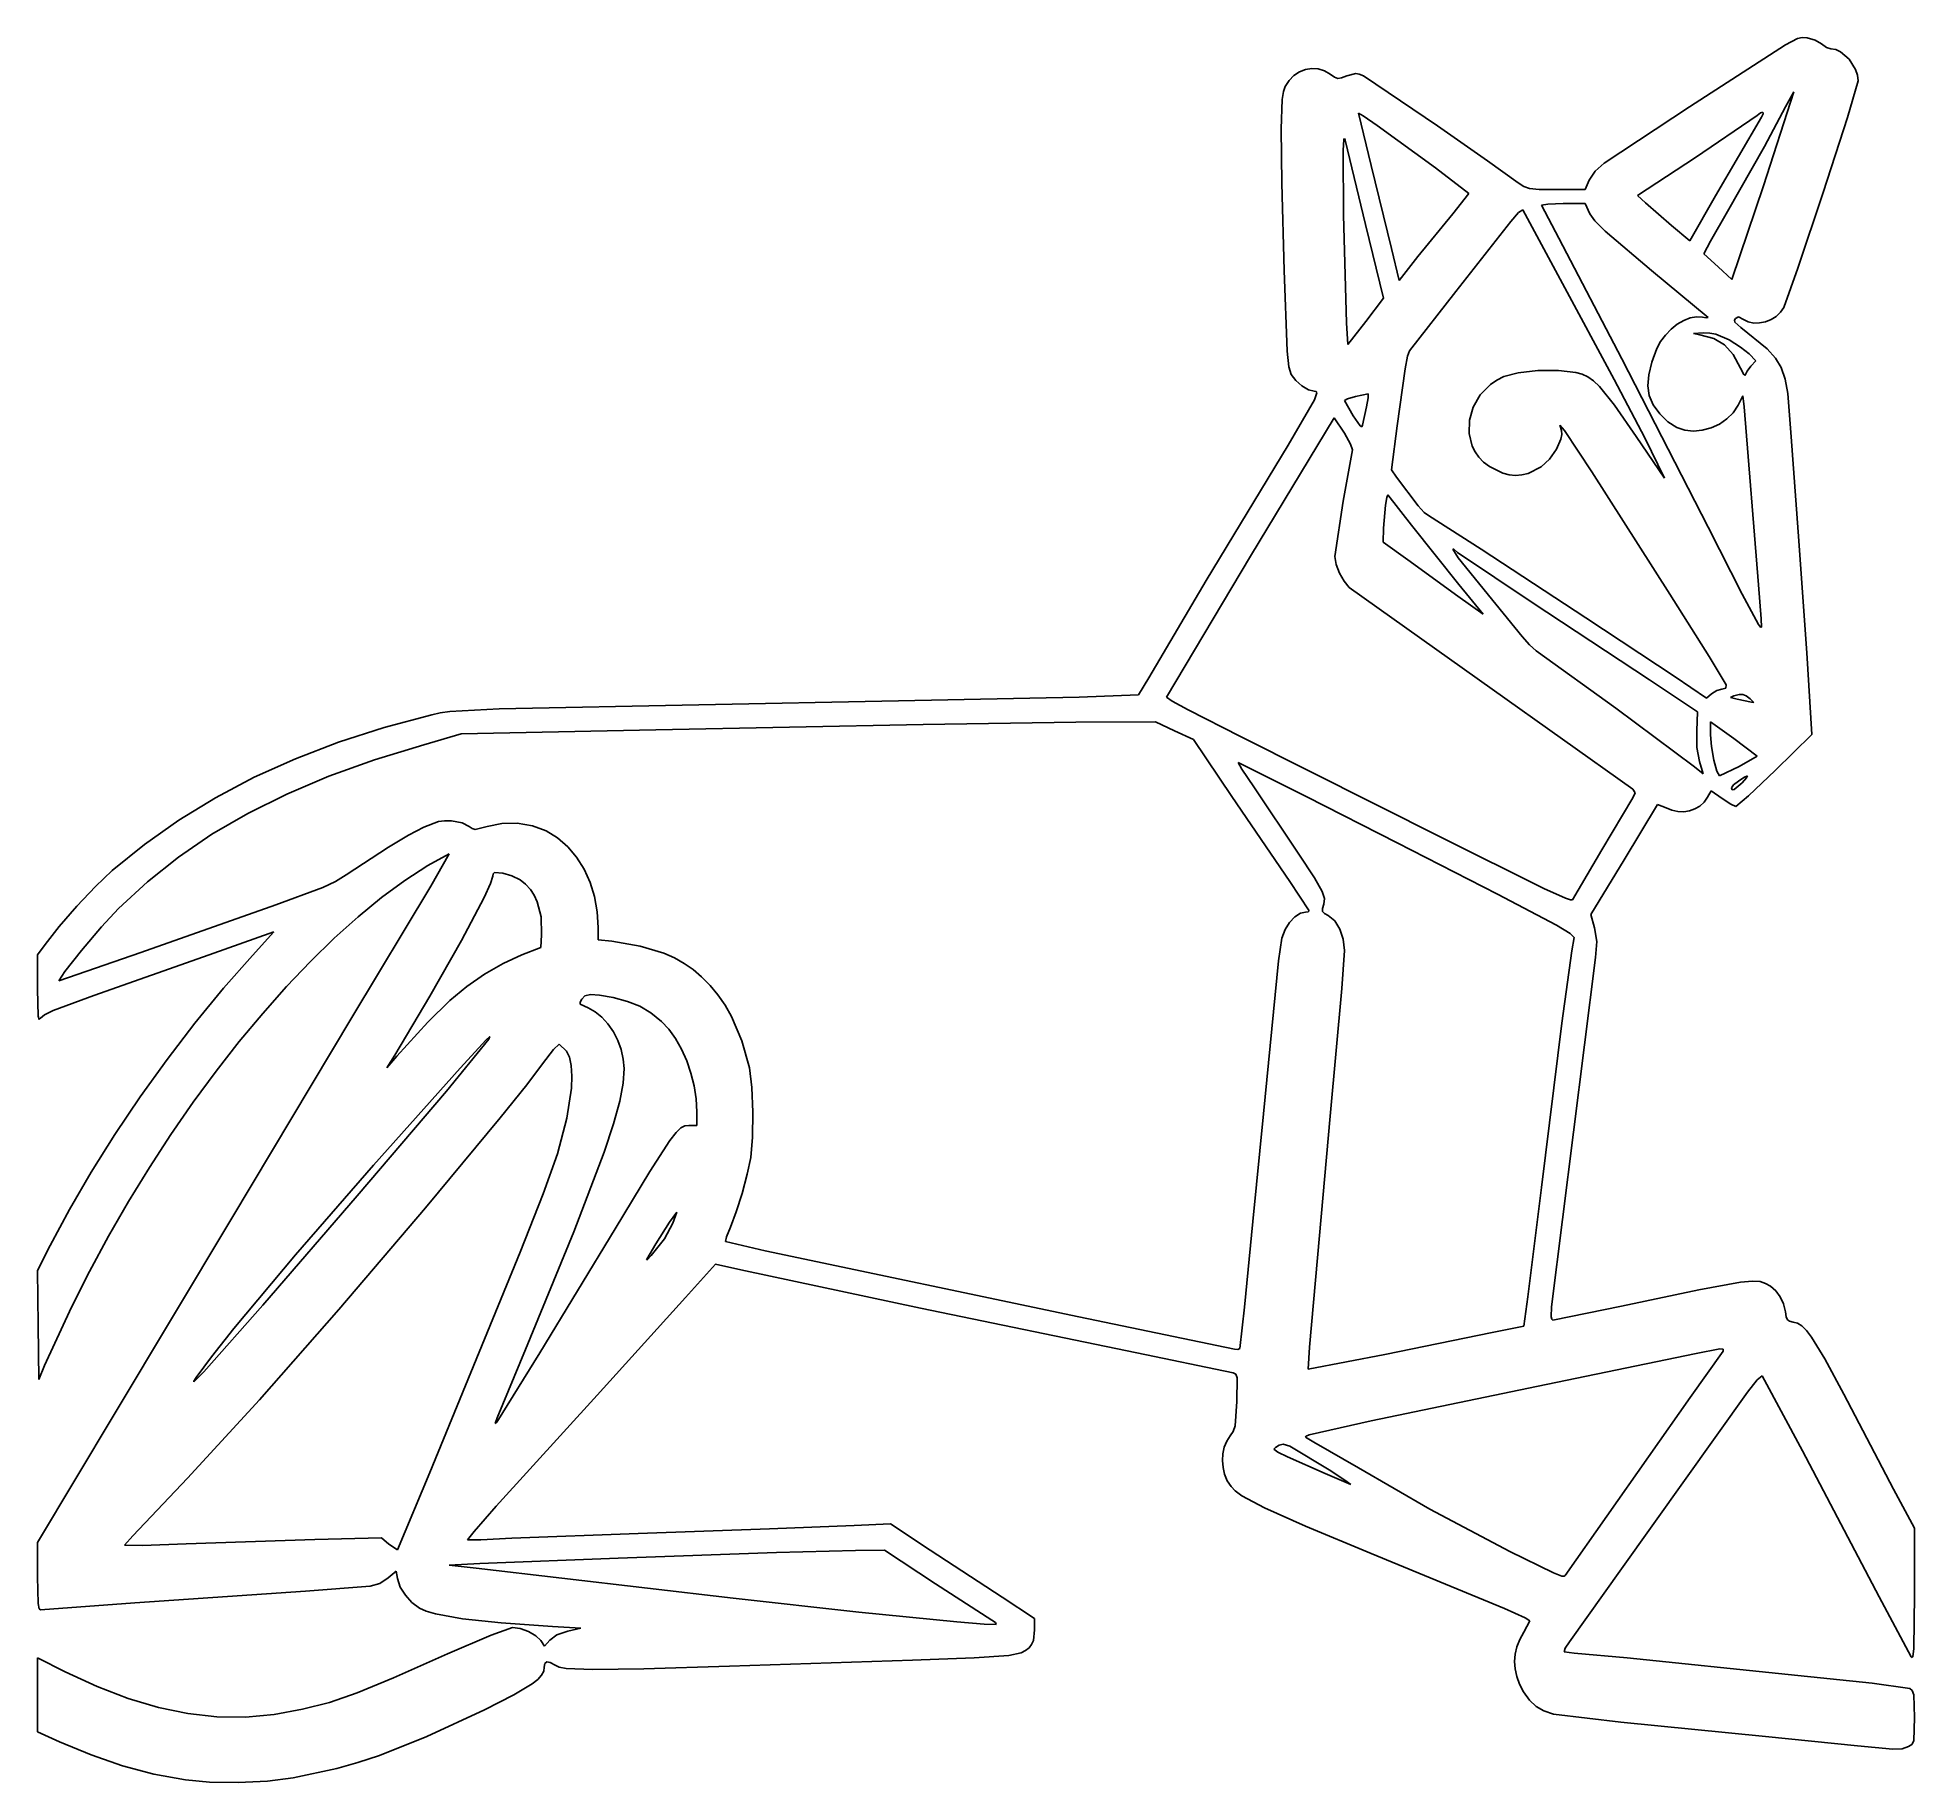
# Model space of a CAD drawing. Extents: x 0 to 282, y 17 to 280.
import ezdxf

# ---------------------------------------------------------------- set-up
doc = ezdxf.new("R2010")
doc.units = 0

msp = doc.modelspace()

# ---------------------------------------------------------------- linework, layer by layer
at = {"layer": 'Layer 1'}
for p, q in [((264.645623, 279.541537), (262.819991, 278.58904)), ((265.350076, 279.680443), (264.645623, 279.541537)), ((266.100831, 279.64737), (265.350076, 279.680443)), ((267.309101, 279.294592), (266.100831, 279.64737)), ((262.82, 278.589), (248.38255, 269.275651)), ((262.819991, 278.58904), (262.82, 278.589)), ((268.252781, 278.730147), (267.309101, 279.294592)), ((268.984794, 278.20098), (268.252781, 278.730147)), ((269.663891, 277.989313), (268.984794, 278.20098)), ((270.376543, 277.872869), (269.663891, 277.989313)), ((271.092088, 277.547238), (270.376543, 277.872869)), ((272.411146, 276.410631), (271.092088, 277.547238)), ((188.914113, 273.951109), (188.191055, 273.217579)), ((189.744657, 274.501084), (188.914113, 273.951109)), ((190.650442, 274.858409), (189.744657, 274.501084)), ((191.599222, 275.01399), (190.650442, 274.858409)), ((192.558751, 274.95873), (191.599222, 275.01399)), ((193.496782, 274.683535), (192.558751, 274.95873)), ((194.38107, 274.17931), (193.496782, 274.683535)), ((195.030399, 273.718494), (194.38107, 274.17931)), ((196.88579, 273.897088), (196.077706, 273.603841)), ((198.226348, 274.293963), (196.88579, 273.897088)), ((198.731263, 274.194744), (198.226348, 274.293963)), ((199.35524, 273.897088), (198.731263, 274.194744)), ((210.494146, 266.409338), (199.35524, 273.897088)), ((273.379631, 274.86392), (272.411146, 276.410631)), ((273.656961, 274.025659), (273.379631, 274.86392)), ((273.756111, 273.191533), (273.656961, 274.025659)), ((187.351346, 271.574061), (187.164001, 270.374271)), ((187.60773, 272.30959), (187.351346, 271.574061)), ((188.191055, 273.217579), (187.60773, 272.30959)), ((195.527594, 273.53549), (195.030399, 273.718494)), ((196.077706, 273.603841), (195.527594, 273.53549)), ((264.09, 271.53342), (259.50389, 257.38702)), ((262.85528, 269.24036), (264.09, 271.53342)), ((272.137736, 267.672791), (273.756111, 273.191533)), ((187.164001, 270.374271), (186.994778, 265.955175)), ((200.51937, 260.45612), (198.61437, 268.28779)), ((198.61437, 268.28779), (199.311106, 267.91131)), ((248.38255, 269.275651), (235.5855, 260.809)), ((258.5513, 267.93501), (259.07771, 268.362753)), ((259.07771, 268.362753), (259.402376, 268.446538)), ((259.469073, 268.212822), (259.221578, 267.688065)), ((259.402376, 268.446538), (259.469073, 268.212822)), ((259.69792, 263.296075), (262.85528, 269.24036)), ((186.994778, 265.955175), (187.096753, 257.798837)), ((199.311106, 267.91131), (201.436591, 266.440115)), ((201.436591, 266.440115), (210.18547, 260.06806)), ((218.028166, 261.157363), (210.494146, 266.409338)), ((249.30852, 261.65556), (258.5513, 267.93501)), ((259.22159, 267.68811), (252.30714, 255.87001)), ((259.221578, 267.688065), (259.22159, 267.68811)), ((268.508519, 256.399337), (272.137736, 267.672791)), ((196.325713, 262.700656), (196.416664, 264.347137)), ((196.391859, 252.94195), (196.325713, 262.700656)), ((196.416664, 264.347137), (196.497486, 264.490942)), ((196.497486, 264.490942), (196.603526, 264.23085)), ((196.603526, 264.23085), (199.672696, 251.56615)), ((254.10639, 253.54176), (259.69792, 263.296075)), ((203.58854, 247.96782), (200.51937, 260.45612)), ((210.18547, 260.06806), (210.18549, 260.06811)), ((210.18549, 260.06811), (215.19494, 256.22283)), ((222.63854, 257.810388), (218.028166, 261.157363)), ((235.5855, 260.809), (234.218486, 259.561048)), ((240.5949, 255.90528), (249.30852, 261.65556)), ((187.096753, 257.798837), (187.466619, 244.65179)), ((223.46151, 257.254212), (222.63854, 257.810388)), ((224.35393, 256.959311), (223.46151, 257.254212)), ((225.808587, 256.843005), (224.35393, 256.959311)), ((228.31827, 256.82261), (225.808587, 256.843005)), ((232.69272, 256.82261), (228.31827, 256.82261)), ((233.32772, 258.23372), (232.69272, 256.82261)), ((234.218486, 259.561048), (233.32772, 258.23372)), ((259.50389, 257.387), (254.77666, 243.3112)), ((259.50389, 257.38702), (259.50389, 257.387)), ((215.19494, 256.22283), (212.79605, 253.15366)), ((226.131066, 254.494101), (227.096797, 254.639621)), ((228.741626, 249.484651), (226.131066, 254.494101)), ((227.096797, 254.639621), (229.411906, 254.705768)), ((229.411906, 254.705768), (232.692746, 254.705768)), ((232.692746, 254.705768), (233.43358, 253.153548)), ((241.75907, 254.81167), (240.5949, 255.90528)), ((245.67491, 251.425), (241.75907, 254.81167)), ((252.30714, 255.87001), (248.46186, 249.09667)), ((264.707324, 244.993581), (268.508519, 256.399337)), ((196.815193, 236.78475), (196.391859, 252.94195)), ((199.672696, 251.56615), (199.67269, 251.56611)), ((199.67269, 251.56611), (202.38908, 240.48891)), ((212.79605, 253.15366), (207.53966, 246.7331)), ((213.25459, 241.476685), (221.5096, 251.989485)), ((221.5096, 251.989485), (222.691405, 253.34768)), ((222.691405, 253.34768), (223.34405, 253.753375)), ((223.34405, 253.753375), (229.306, 242.711375)), ((233.43358, 253.153548), (233.43359, 253.15361)), ((233.43359, 253.15361), (234.183243, 252.093072)), ((234.183243, 252.093072), (235.726646, 250.543054)), ((248.46186, 249.09667), (245.67491, 251.425)), ((251.53111, 249.065892), (254.10639, 253.54176)), ((238.240196, 231.351901), (228.741626, 249.484651)), ((235.726646, 250.543054), (242.67637, 244.65166)), ((250.54333, 247.15648), (251.53111, 249.065892)), ((204.75271, 243.13476), (203.58854, 247.96782)), ((207.53966, 246.7331), (204.75271, 243.13476)), ((252.73055, 245.2162), (250.54333, 247.15648)), ((187.466619, 244.65179), (187.91641, 232.525052)), ((229.306, 242.711375), (229.30609, 242.71141)), ((229.30609, 242.71141), (237.06721, 228.24751)), ((242.67637, 244.65166), (251.17832, 237.56082)), ((254.77666, 243.3112), (252.73055, 245.2162)), ((262.573011, 239.077933), (264.707324, 244.993581)), ((202.38908, 240.48891), (199.70797, 236.99641)), ((206.26959, 232.586675), (213.25459, 241.476685)), ((247.530584, 237.130939), (246.55252, 236.550991)), ((248.513194, 237.522785), (247.530584, 237.130939)), ((249.460251, 237.69883), (248.513194, 237.522785)), ((250.331653, 237.631376), (249.460251, 237.69883)), ((250.926966, 237.516723), (250.331653, 237.631376)), ((251.17832, 237.56082), (250.926966, 237.516723)), ((255.164669, 237.175685), (255.305781, 237.419874)), ((255.235225, 236.895115), (255.164669, 237.175685)), ((255.305781, 237.419874), (255.786441, 237.653589)), ((255.786441, 237.653589), (256.505231, 237.278763)), ((256.505231, 237.278763), (257.228977, 236.916202)), ((259.803706, 236.934806), (260.653129, 237.268429)), ((260.653129, 237.268429), (261.426484, 237.745093)), ((261.426484, 237.745093), (262.080776, 238.352395)), ((262.080776, 238.352395), (262.573011, 239.077933)), ((197.02686, 233.50391), (196.815193, 236.78475)), ((199.70797, 236.99641), (197.02686, 233.50391)), ((244.770441, 234.937581), (244.046626, 233.959517)), ((245.619106, 235.810638), (244.770441, 234.937581)), ((246.55252, 236.550991), (245.619106, 235.810638)), ((248.973425, 235.192828), (250.43745, 235.267793)), ((249.943561, 234.985571), (248.973425, 235.192828)), ((252.043692, 234.41065), (249.943561, 234.985571)), ((250.43745, 235.267793), (251.446176, 235.236374)), ((251.446176, 235.236374), (252.342454, 235.069356)), ((253.67419, 233.455392), (252.043692, 234.41065)), ((252.342454, 235.069356), (254.35329, 234.209463)), ((256.11717, 236.079314), (255.235225, 236.895115)), ((260.085373, 232.840408), (256.11717, 236.079314)), ((257.228977, 236.916202), (258.048635, 236.74629)), ((258.048635, 236.74629), (258.921209, 236.756626)), ((258.921209, 236.756626), (259.803706, 236.934806)), ((187.91641, 232.525052), (188.171071, 230.13607)), ((205.630176, 229.834973), (205.987917, 231.749902)), ((205.987917, 231.749902), (206.26959, 232.586675)), ((243.487763, 232.904146), (242.735351, 230.839292)), ((244.046626, 233.959517), (243.487763, 232.904146)), ((254.973958, 232.004041), (253.67419, 233.455392)), ((254.35329, 234.209463), (254.35329, 234.20946)), ((254.35329, 234.20946), (256.081904, 233.137898)), ((256.081901, 229.940841), (254.973958, 232.004041)), ((256.081904, 233.137898), (257.38718, 232.09279)), ((257.38718, 232.09279), (258.374958, 231.06973)), ((261.32926, 231.480567), (260.085373, 232.840408)), ((262.198183, 230.038039), (261.32926, 231.480567)), ((188.171071, 230.13607), (188.524949, 229.02369)), ((188.524949, 229.02369), (189.189164, 228.105917)), ((204.43514, 221.262475), (205.630176, 229.834973)), ((220.48664, 228.706097), (219.430744, 228.158636)), ((222.645211, 229.276054), (220.48664, 228.706097)), ((225.610756, 229.588042), (222.645211, 229.276054)), ((228.721819, 229.608988), (225.610756, 229.588042)), ((231.31694, 229.30582), (228.721819, 229.608988)), ((232.240431, 229.04971), (231.31694, 229.30582)), ((233.095709, 228.659241), (232.240431, 229.04971)), ((233.946855, 228.066201), (233.095709, 228.659241)), ((251.178326, 206.022451), (238.240196, 231.351901)), ((242.283906, 228.953032), (242.143346, 227.278438)), ((242.735351, 230.839292), (242.283906, 228.953032)), ((256.5802, 229.019205), (256.081901, 229.940841)), ((256.731784, 228.84447), (256.5802, 229.019205)), ((256.787457, 228.917781), (256.731784, 228.84447)), ((257.04763, 229.521918), (256.787457, 228.917781)), ((257.598846, 230.258341), (257.04763, 229.521918)), ((258.374958, 231.06973), (257.598846, 230.258341)), ((262.781025, 228.321002), (262.198183, 230.038039)), ((189.189164, 228.105917), (190.10804, 227.29067)), ((190.10804, 227.29067), (191.099676, 226.706932)), ((191.099676, 226.706932), (191.982169, 226.48369)), ((191.982169, 226.48369), (192.250818, 226.440351)), ((192.371879, 226.262653), (192.030677, 225.218099)), ((192.250818, 226.440351), (192.371879, 226.262653)), ((198.191005, 225.672175), (200.060725, 226.095509)), ((200.060725, 226.095509), (200.096003, 225.517835)), ((216.94508, 225.934579), (215.878548, 224.109776)), ((218.487037, 227.504721), (216.94508, 225.934579)), ((219.430744, 228.158636), (218.487037, 227.504721)), ((234.857945, 227.202378), (233.946855, 228.066201)), ((237.116276, 224.389525), (234.857945, 227.202378)), ((237.06721, 228.24751), (241.666552, 219.463326)), ((242.143346, 227.278438), (242.323593, 225.848586)), ((242.323593, 225.848586), (242.929379, 224.453458)), ((255.693883, 224.366916), (256.399439, 225.813306)), ((256.399439, 225.813306), (256.611106, 224.119976)), ((263.166669, 226.137633), (262.781025, 228.321002)), ((263.7019, 219.604614), (263.166669, 226.137633)), ((192.030677, 225.218099), (188.031059, 218.3698)), ((196.497675, 225.10773), (196.987154, 225.350265)), ((197.802955, 222.7794), (196.497675, 225.10773)), ((196.987154, 225.350265), (198.191005, 225.672175)), ((199.81379, 224.11996), (199.249345, 221.36829)), ((200.096003, 225.517835), (199.81378, 224.119949)), ((199.81378, 224.119949), (199.81379, 224.11996)), ((215.878548, 224.109776), (215.305215, 222.144412)), ((240.38333, 219.67498), (237.116276, 224.389525)), ((242.929379, 224.453458), (243.915503, 223.074868)), ((243.915503, 223.074868), (245.146367, 221.874872)), ((254.027003, 222.315292), (254.977025, 223.262142)), ((254.977025, 223.262142), (255.693883, 224.366916)), ((256.611106, 224.119976), (258.763056, 197.379376)), ((182.382262, 201.696553), (194.98082, 222.46197)), ((194.98082, 222.46197), (196.49777, 220.16891)), ((196.49777, 220.16891), (196.49768, 220.16885)), ((196.49768, 220.16885), (197.445772, 218.532843)), ((198.870109, 221.266866), (197.802955, 222.7794)), ((199.122566, 221.137331), (198.870109, 221.266866)), ((199.249345, 221.36829), (199.122566, 221.137331)), ((203.588473, 214.665525), (204.43514, 221.262475)), ((215.305215, 222.144412), (215.242859, 220.15259)), ((215.242859, 220.15259), (215.709257, 218.248412)), ((229.1297, 220.556899), (228.918033, 221.368288)), ((228.918033, 221.368288), (229.623589, 220.556899)), ((229.181653, 219.984874), (229.1297, 220.556899)), ((229.623589, 220.556899), (233.715809, 214.383279)), ((245.146367, 221.874872), (246.486373, 221.015526)), ((246.486373, 221.015526), (247.689401, 220.615481)), ((247.689401, 220.615481), (248.986686, 220.487461)), ((248.986686, 220.487461), (250.32366, 220.612449)), ((250.32366, 220.612449), (251.64575, 220.971428)), ((251.64575, 220.971428), (252.898388, 221.545381)), ((252.898388, 221.545381), (254.027003, 222.315292)), ((188.031059, 218.3698), (175.741165, 198.0013)), ((197.7324, 217.66413), (196.303647, 209.929463)), ((197.445772, 218.532843), (197.7324, 217.66413)), ((215.709257, 218.248412), (216.146294, 217.364846)), ((216.146294, 217.364846), (216.722185, 216.54598)), ((227.353684, 216.260725), (228.406506, 217.761133)), ((228.406506, 217.761133), (229.062453, 219.301229)), ((229.062453, 219.301229), (229.181653, 219.984874)), ((244.65194, 213.43081), (240.38333, 219.67498)), ((241.666552, 219.463326), (244.65194, 213.43081)), ((264.76023, 205.317114), (263.7019, 219.604614)), ((204.364585, 213.571915), (203.588473, 214.665525)), ((216.722185, 216.54598), (217.439153, 215.806076)), ((217.439153, 215.806076), (218.29942, 215.159397)), ((218.29942, 215.159397), (220.316319, 214.161696)), ((224.138446, 214.137442), (226.09581, 215.124119)), ((226.09581, 215.124119), (227.353684, 216.260725)), ((207.61896, 209.241565), (204.364585, 213.571915)), ((220.316319, 214.161696), (221.284047, 213.907999)), ((221.284047, 213.907999), (222.237305, 213.81884)), ((222.237305, 213.81884), (223.185602, 213.895045)), ((223.185602, 213.895045), (224.138446, 214.137442)), ((233.715809, 214.383279), (245.428009, 195.968279)), ((196.303647, 209.929463), (195.08656, 201.61273)), ((202.389126, 205.88135), (202.680167, 209.338571)), ((202.680167, 209.338571), (202.865376, 210.524789)), ((202.865376, 210.524789), (203.024126, 210.8908)), ((203.024126, 210.8908), (206.587186, 206.33996)), ((208.511929, 208.26371), (207.61896, 209.241565)), ((206.587186, 206.33996), (206.58718, 206.33995)), ((206.58718, 206.33995), (213.7133, 197.41467)), ((209.127085, 207.821635), (208.511929, 208.26371)), ((217.064595, 202.741635), (209.127085, 207.821635)), ((256.293608, 195.977084), (251.178326, 206.022451)), ((202.31857, 203.76468), (202.389126, 205.88135)), ((206.05802, 201.11884), (202.31857, 203.76468)), ((266.03023, 187.149014), (264.76023, 205.317114)), ((169.75722, 180.48137), (182.382262, 201.696553)), ((195.08656, 201.61273), (195.288856, 200.443604)), ((195.288856, 200.443604), (195.778887, 199.138876)), ((213.57219, 195.68606), (206.05802, 201.11884)), ((213.616331, 201.431884), (212.802738, 202.721175)), ((212.802738, 202.721175), (212.96645, 202.718625)), ((212.96645, 202.718625), (213.536958, 202.24768)), ((213.536958, 202.24768), (224.720058, 194.73351)), ((219.251958, 194.45129), (213.616331, 201.431884)), ((232.833795, 192.405235), (217.064595, 202.741635)), ((175.741165, 198.0013), (167.076059, 183.3742)), ((195.778887, 199.138876), (196.460742, 197.906908)), ((196.460742, 197.906908), (197.23851, 196.95606)), ((197.23851, 196.95606), (218.72271, 181.68076)), ((217.34691, 192.93439), (213.57219, 195.68606)), ((213.7133, 197.41467), (217.34691, 192.93439)), ((224.71998, 194.73355), (242.35888, 183.09185)), ((224.720058, 194.73351), (224.71998, 194.73355)), ((245.428009, 195.968279), (251.354679, 186.57557)), ((258.763056, 191.382151), (256.293608, 195.977084)), ((258.763056, 197.379376), (259.151112, 192.264096)), ((223.238348, 189.61823), (219.251958, 194.45129)), ((246.239395, 183.550505), (232.833795, 192.405235)), ((259.151112, 192.264096), (259.221667, 191.002914)), ((224.33637, 188.357046), (223.238348, 189.61823)), ((259.071737, 191.023861), (258.763056, 191.382151)), ((259.221667, 191.002914), (259.071737, 191.023861)), ((225.355018, 187.46628), (224.33637, 188.357046)), ((237.309764, 178.801199), (225.355018, 187.46628)), ((251.354679, 186.57557), (253.894679, 182.315779)), ((266.806342, 174.837014), (266.03023, 187.149014)), ((250.966625, 180.304945), (246.239395, 183.550505)), ((165.523839, 180.8342), (156.611781, 180.481422)), ((167.076059, 183.3742), (165.523839, 180.8342)), ((218.72271, 181.68076), (239.88941, 166.65246)), ((242.35888, 183.09185), (249.59083, 178.25879)), ((251.707459, 180.975223), (250.966625, 180.304945)), ((252.483567, 181.473522), (251.707459, 180.975223)), ((253.259679, 181.680779), (252.483567, 181.473522)), ((253.854991, 181.813071), (253.259679, 181.680779)), ((253.894679, 182.315779), (253.854991, 181.813071)), ((254.542993, 180.401919), (255.058932, 180.657683)), ((255.058932, 180.657683), (255.876387, 180.864389)), ((255.876387, 180.864389), (256.439179, 180.882579)), ((256.439179, 180.882579), (256.929211, 180.682488)), ((256.929211, 180.682488), (257.528382, 180.234349)), ((59.267139, 177.800307), (52.103542, 175.893859)), ((60.518386, 178.101063), (59.267139, 177.800307)), ((61.981302, 178.334434), (60.518386, 178.101063)), ((69.418289, 178.713119), (61.981302, 178.334434)), ((129.469939, 179.916977), (69.418289, 178.713119)), ((156.611781, 180.481422), (129.469939, 179.916977)), ((170.615452, 179.89267), (169.75722, 180.48137)), ((172.998355, 178.576368), (170.615452, 179.89267)), ((180.86972, 174.5547), (172.998355, 178.576368)), ((249.132218, 170.00378), (237.309764, 178.801199)), ((249.59083, 178.25879), (249.484997, 175.43657)), ((255.588099, 180.199072), (254.542993, 180.401919)), ((257.704769, 179.740461), (255.588099, 180.199072)), ((257.52838, 180.23435), (258.092825, 179.683134)), ((257.528382, 180.234349), (257.52838, 180.23435)), ((258.092825, 179.683134), (257.704769, 179.740461)), ((52.103542, 175.893859), (45.270675, 173.694303)), ((63.676924, 174.942579), (92.957524, 175.542302)), ((92.957524, 175.542302), (133.174224, 176.353691)), ((133.174224, 176.353691), (156.104824, 176.706469)), ((156.104824, 176.706469), (168.099324, 176.741747)), ((168.099324, 176.741747), (170.956824, 175.436467)), ((170.95668, 175.43657), (173.81418, 174.09601)), ((170.956824, 175.436467), (170.95668, 175.43657)), ((249.484997, 175.43657), (249.511456, 172.883336)), ((251.53122, 174.80157), (251.53122, 176.74185)), ((251.53122, 176.74185), (255.059, 174.23713)), ((45.270675, 173.694303), (38.768537, 171.202879)), ((50.662373, 171.039081), (58.067754, 173.319799)), ((58.067754, 173.319799), (63.676924, 174.942579)), ((173.81418, 174.09601), (179.59974, 165.5235)), ((211.31442, 159.2794), (180.86972, 174.5547)), ((249.511456, 172.883336), (249.908331, 170.7799)), ((251.686662, 173.033272), (251.53122, 174.80157)), ((252.060385, 171.00039), (251.686662, 173.033272)), ((255.059, 174.23713), (258.58678, 171.62657)), ((261.267732, 169.439514), (266.806342, 174.837014)), ((38.768537, 171.202879), (32.597127, 168.420826)), ((43.817168, 168.574396), (50.662373, 171.039081)), ((181.103493, 169.642232), (180.517, 170.674109)), ((180.517, 170.674109), (190.8534, 165.488269)), ((182.88061, 166.969939), (181.103493, 169.642232)), ((250.437498, 168.94545), (249.132218, 170.00378)), ((249.908331, 170.7799), (250.437498, 168.94545)), ((252.513483, 169.324696), (252.060385, 171.00039)), ((255.865977, 170.061119), (252.90705, 168.62796)), ((258.58678, 171.62657), (255.865977, 170.061119)), ((257.246063, 165.629515), (261.267732, 169.439514)), ((258.58678, 171.62657), (258.58678, 171.62657)), ((32.597127, 168.420826), (26.756443, 165.349383)), ((37.490384, 165.903831), (43.817168, 168.574396)), ((189.65395, 156.880439), (182.88061, 166.969939)), ((239.88941, 166.65246), (240.233368, 166.092425)), ((252.90705, 168.62796), (252.513483, 169.324696)), ((254.70618, 166.864064), (255.026987, 167.273617)), ((254.805399, 166.552626), (254.70618, 166.864064)), ((255.103056, 166.568612), (254.805399, 166.552626)), ((255.026987, 167.273617), (255.764512, 167.865072)), ((256.29368, 167.56962), (255.103056, 166.568612)), ((255.764512, 167.865072), (256.581414, 168.396995)), ((256.293683, 167.569624), (256.29368, 167.56962)), ((256.968371, 168.323684), (256.293683, 167.569624)), ((256.581414, 168.396995), (257.14035, 168.627954)), ((257.14035, 168.627954), (256.968371, 168.323684)), ((26.756443, 165.349383), (21.246484, 161.989789)), ((31.640266, 163.005474), (37.490384, 165.903831)), ((179.59974, 165.5235), (188.31336, 152.7529)), ((190.8534, 165.488269), (190.85338, 165.48823)), ((190.85338, 165.48823), (204.43538, 158.57378)), ((239.88941, 165.34718), (235.23274, 157.51551)), ((238.548827, 155.998685), (243.593557, 164.324245)), ((240.233368, 166.092425), (239.88941, 165.34718)), ((243.593557, 164.324245), (244.863557, 163.830356)), ((244.863557, 163.830356), (245.759833, 163.467379)), ((249.212648, 163.669124), (249.94356, 164.108168)), ((249.94356, 164.108168), (250.581868, 164.692732)), ((250.581868, 164.692732), (251.107727, 165.417856)), ((251.107727, 165.417856), (251.672172, 166.405634)), ((251.672172, 166.405634), (253.330232, 165.241464)), ((253.330232, 165.241464), (254.587004, 164.390385)), ((254.587004, 164.390385), (255.341062, 164.042014)), ((255.341062, 164.042014), (257.246063, 165.629515)), ((21.246484, 161.989789), (16.06725, 158.343284)), ((26.22506, 159.857414), (31.640266, 163.005474)), ((58.102994, 160.937329), (55.761984, 159.70922)), ((60.290216, 161.779587), (58.102994, 160.937329)), ((61.208542, 161.894791), (60.290216, 161.779587)), ((62.265774, 161.854552), (61.208542, 161.894791)), ((63.866509, 161.554691), (62.265774, 161.854552)), ((64.911614, 161.043163), (63.866509, 161.554691)), ((65.345421, 160.705819), (64.911614, 161.043163)), ((67.592724, 161.043163), (65.789149, 160.593371)), ((69.805306, 161.489095), (67.592724, 161.043163)), ((72.143565, 161.515002), (69.805306, 161.489095)), ((74.428906, 161.13742), (72.143565, 161.515002)), ((76.482734, 160.372885), (74.428906, 161.13742)), ((245.759833, 163.467379), (246.662724, 163.274729)), ((246.662724, 163.274729), (247.552386, 163.247443)), ((247.552386, 163.247443), (248.408976, 163.380562)), ((248.408976, 163.380562), (249.212648, 163.669124)), ((16.06725, 158.343284), (11.218739, 154.411107)), ((21.203009, 156.43774), (26.22506, 159.857414)), ((55.761984, 159.70922), (52.762823, 157.938717)), ((65.789149, 160.593371), (65.345421, 160.705819)), ((78.186609, 159.312817), (76.482734, 160.372885)), ((79.715612, 157.977833), (78.186609, 159.312817)), ((204.43538, 158.57378), (219.53428, 150.84794)), ((226.479442, 151.703495), (211.31442, 159.2794)), ((16.532358, 152.724538), (21.203009, 156.43774)), ((52.762823, 157.938717), (46.390794, 153.775939)), ((58.667286, 155.151967), (61.912846, 156.915857)), ((61.912846, 156.915857), (59.125896, 152.047517)), ((81.053619, 156.397283), (79.715612, 157.977833)), ((82.184506, 154.60052), (81.053619, 156.397283)), ((191.989452, 153.28541), (189.65395, 156.880439)), ((235.23274, 157.51551), (230.82302, 150.00134)), ((233.574657, 147.814235), (238.548827, 155.998685)), ((11.218739, 154.411107), (8.709603, 152.009459)), ((12.171354, 148.695899), (16.532358, 152.724538)), ((44.826445, 152.772726), (42.898296, 151.83566)), ((46.390794, 153.775939), (44.826445, 152.772726)), ((51.741815, 150.351509), (55.23659, 152.926586)), ((55.23659, 152.926586), (58.667286, 155.151967)), ((67.132773, 150.365701), (68.096431, 152.464249)), ((68.096431, 152.464249), (68.439147, 153.56441)), ((68.439147, 153.56441), (68.487654, 153.918842)), ((68.487654, 153.918842), (68.694912, 154.097987)), ((68.694912, 154.097987), (69.956097, 154.023021)), ((69.956097, 154.023021), (71.327523, 153.617326)), ((71.327523, 153.617326), (72.566657, 152.999961)), ((72.566657, 152.999961), (72.56668, 152.99992)), ((72.56668, 152.99992), (73.393365, 152.338392)), ((83.092152, 152.616897), (82.184506, 154.60052)), ((83.760432, 150.475765), (83.092152, 152.616897)), ((188.31336, 152.7529), (191.20614, 148.34317)), ((193.177323, 151.27127), (191.989452, 153.28541)), ((8.709603, 152.009459), (5.909423, 149.035649)), ((42.898296, 151.83566), (35.807494, 149.260379)), ((59.125896, 152.047517), (47.272596, 132.291917)), ((48.199082, 147.44663), (51.741815, 150.351509)), ((63.729582, 143.876235), (67.132773, 150.365701)), ((73.393365, 152.338392), (74.10016, 151.570617)), ((74.10016, 151.570617), (74.68624, 150.696182)), ((74.68624, 150.696182), (75.150776, 149.714674)), ((75.150776, 149.714674), (75.711914, 147.428784)), ((84.173224, 148.206477), (83.760432, 150.475765)), ((193.53837, 150.183172), (193.177323, 151.27127)), ((193.3934, 149.366269), (193.53837, 150.183172)), ((219.53428, 150.84794), (228.397809, 146.17363)), ((229.744291, 150.240568), (226.479442, 151.703495)), ((230.524468, 149.983288), (229.744291, 150.240568)), ((230.82302, 150.00134), (230.524468, 149.983288)), ((5.909423, 149.035649), (3.241526, 145.962619)), ((9.630249, 145.940946), (12.171354, 148.695899)), ((35.807494, 149.260379), (15.522794, 142.098989)), ((44.624517, 144.231845), (48.199082, 147.44663)), ((75.711914, 147.428784), (75.77696, 144.70964)), ((84.314404, 145.838385), (84.173224, 148.206477)), ((189.049786, 147.417127), (188.260996, 146.589201)), ((189.884877, 147.967241), (189.049786, 147.417127)), ((190.676973, 148.166781), (189.884877, 147.967241)), ((191.04739, 148.215288), (190.676973, 148.166781)), ((191.20614, 148.34317), (191.04739, 148.215288)), ((193.210395, 148.689378), (193.3934, 149.366269)), ((193.225829, 148.26384), (193.210395, 148.689378)), ((193.492618, 147.957364), (193.225829, 148.26384)), ((194.063678, 147.637659), (193.492618, 147.957364)), ((195.054214, 146.821309), (194.063678, 147.637659)), ((195.82316, 145.604777), (195.054214, 146.821309)), ((234.103824, 145.803405), (233.574657, 147.814235)), ((3.241526, 145.962619), (1.129239, 143.263307)), ((6.606281, 142.372388), (9.630249, 145.940946)), ((25.78842, 141.711087), (35.52509, 145.203587)), ((35.52509, 145.203587), (32.31481, 141.640527)), ((41.034241, 140.727051), (44.624517, 144.231845)), ((75.77696, 144.70964), (75.671127, 142.83992)), ((84.314404, 143.968665), (84.314404, 145.838385)), ((86.360514, 143.756998), (84.314404, 143.968665)), ((187.115016, 144.225033), (186.602385, 140.80694)), ((187.607803, 145.556221), (187.115016, 144.225033)), ((188.260996, 146.589201), (187.607803, 145.556221)), ((196.320908, 144.090587), (195.82316, 145.604777)), ((196.497848, 142.381269), (196.320908, 144.090587)), ((228.397809, 146.17363), (230.428472, 144.954341)), ((230.428472, 144.954341), (231.07008, 144.35682)), ((231.07008, 144.35682), (230.717302, 142.34599)), ((234.452192, 143.708788), (234.103824, 145.803405)), ((1.129239, 143.263307), (0.000349, 141.711087)), ((0.000349, 141.711087), (0.000349, 136.560527)), ((15.522794, 142.098989), (3.210794, 137.795099)), ((4.124709, 139.240386), (6.606281, 142.372388)), ((8.46702, 135.608027), (25.78842, 141.711087)), ((32.31481, 141.640527), (27.969575, 136.692122)), ((59.003474, 135.501607), (63.729582, 143.876235)), ((72.813627, 141.71103), (69.995815, 140.413466)), ((75.671127, 142.83992), (72.813627, 141.71103)), ((90.634077, 143.038761), (86.360514, 143.756998)), ((94.196579, 141.953417), (90.634077, 143.038761)), ((95.761824, 141.253442), (94.196579, 141.953417)), ((97.210073, 140.438126), (95.761824, 141.253442)), ((196.140658, 136.648669), (196.497848, 142.381269)), ((227.647985, 88.794525), (234.244935, 141.323125)), ((230.717302, 142.34599), (229.217994, 131.462801)), ((234.244935, 141.323125), (234.452192, 143.708788)), ((3.210794, 137.795099), (4.124709, 139.240386)), ((37.444379, 136.952142), (41.034241, 140.727051)), ((67.230918, 138.818247), (64.558626, 136.958448)), ((69.995815, 140.413466), (67.230918, 138.818247)), ((98.561584, 139.499613), (97.210073, 140.438126)), ((99.836614, 138.430048), (98.561584, 139.499613)), ((101.121085, 137.122775), (99.836614, 138.430048)), ((186.602385, 140.80694), (184.326963, 117.827821)), ((0.000349, 136.560527), (0.110592, 132.512398)), ((2.372781, 133.372297), (8.46702, 135.608027)), ((27.969575, 136.692122), (23.673948, 131.448543)), ((33.871052, 132.927016), (37.444379, 136.952142)), ((53.728347, 126.64741), (59.003474, 135.501607)), ((64.558626, 136.958448), (62.018627, 134.86714)), ((81.844799, 135.0787), (82.305615, 135.583062)), ((82.305615, 135.583062), (83.123618, 135.779846)), ((83.123618, 135.779846), (84.48402, 135.678974)), ((84.48402, 135.678974), (86.572029, 135.290367)), ((102.300548, 135.691062), (101.121085, 137.122775)), ((103.372524, 134.139457), (102.300548, 135.691062)), ((194.381178, 117.475169), (196.140658, 136.648669)), ((0.45896, 132.221357), (1.02561, 132.715798)), ((1.02561, 132.715798), (2.372781, 133.372297)), ((30.330386, 128.671567), (33.871052, 132.927016)), ((62.018627, 134.86714), (58.667236, 131.621584)), ((81.591792, 134.591423), (81.844799, 135.0787)), ((81.593445, 134.302585), (81.591792, 134.591423)), ((82.7973, 133.73814), (81.593445, 134.302585)), ((83.859768, 133.166187), (82.7973, 133.73814)), ((84.861051, 132.350734), (83.859768, 133.166187)), ((86.57198, 135.29042), (88.724475, 134.723219)), ((86.572029, 135.290367), (86.57198, 135.29042)), ((88.724475, 134.723219), (90.562779, 133.980731)), ((90.562779, 133.980731), (92.222491, 132.993502)), ((92.222491, 132.993502), (93.83921, 131.69208)), ((104.334533, 132.472509), (103.372524, 134.139457)), ((0.110592, 132.512398), (0.243435, 132.006382)), ((0.243435, 132.006382), (0.45896, 132.221357)), ((23.673948, 131.448543), (19.480845, 125.985031)), ((47.272596, 132.291917), (29.210396, 102.129417)), ((58.667236, 131.621584), (54.045847, 126.47102)), ((85.776344, 131.332709), (84.861051, 132.350734)), ((86.580842, 130.153039), (85.776344, 131.332709)), ((87.249742, 128.852652), (86.580842, 130.153039)), ((93.83921, 131.69208), (94.936198, 130.538386)), ((94.936198, 130.538386), (95.940995, 129.143259)), ((105.918725, 128.810776), (104.334533, 132.472509)), ((229.217994, 131.462801), (226.131192, 106.71539)), ((26.838502, 124.205692), (30.330386, 128.671567)), ((67.87478, 129.04625), (61.470201, 121.244894)), ((63.53561, 124.671805), (67.477902, 128.936013)), ((67.477902, 128.936013), (68.030221, 129.419429)), ((68.030221, 129.419429), (67.87478, 129.046255)), ((67.87478, 129.046255), (67.87478, 129.04625)), ((75.95342, 125.342046), (77.589427, 127.485171)), ((77.589427, 127.485171), (78.45814, 128.305386)), ((78.45814, 128.305386), (79.51647, 127.247056)), ((79.51647, 127.247056), (79.51648, 127.24708)), ((79.51648, 127.24708), (79.979777, 126.321246)), ((87.758238, 127.472476), (87.249742, 128.852652)), ((88.081525, 126.05344), (87.758238, 127.472476)), ((95.940995, 129.143259), (96.837478, 127.549693)), ((96.837478, 127.549693), (97.609524, 125.800683)), ((107.033284, 124.742248), (105.918725, 128.810776)), ((19.480845, 125.985031), (15.443185, 120.376827)), ((23.411524, 119.549285), (26.838502, 124.205692)), ((50.508198, 110.103731), (63.53561, 124.671805)), ((52.528897, 124.70713), (53.728347, 126.64741)), ((54.045847, 126.47102), (52.528897, 124.70713)), ((73.555153, 122.159878), (75.95342, 125.342046)), ((79.979777, 126.321246), (80.25952, 125.065921)), ((80.25952, 125.065921), (80.35736, 123.50219)), ((88.041424, 122.415342), (88.1948, 124.63647)), ((88.1948, 124.63647), (88.081525, 126.05344)), ((97.609524, 125.800683), (98.24101, 123.939222)), ((107.408662, 121.77782), (107.033284, 124.742248)), ((69.573103, 117.195076), (73.555153, 122.159878)), ((80.274953, 121.651136), (79.57601, 117.171399)), ((80.35736, 123.50219), (80.274953, 121.651136)), ((87.536647, 119.699778), (88.041424, 122.415342)), ((98.24101, 123.939222), (98.715814, 122.008305)), ((98.715814, 122.008305), (99.017811, 120.050926)), ((107.57568, 118.065932), (107.408662, 121.77782)), ((15.443185, 120.376827), (11.613884, 114.699173)), ((20.065575, 114.722244), (23.411524, 119.549285)), ((61.470201, 121.244894), (48.070696, 105.502725)), ((86.613496, 116.299607), (87.536647, 119.699778)), ((99.017811, 120.050926), (99.13088, 118.11008)), ((58.354207, 103.690283), (69.573103, 117.195076)), ((79.57601, 117.171399), (78.17592, 111.79538)), ((85.205, 112.024658), (86.613496, 116.299607)), ((97.339699, 115.99748), (96.736393, 115.697412)), ((97.93143, 116.06397), (97.339699, 115.99748)), ((99.13088, 116.06397), (97.93143, 116.06397)), ((99.13088, 118.11008), (99.13088, 116.06397)), ((107.524417, 114.314352), (107.57568, 118.065932)), ((184.326963, 117.827821), (182.739463, 101.600021)), ((192.440898, 96.132069), (194.381178, 117.475169)), ((11.613884, 114.699173), (8.04586, 109.027311)), ((16.816779, 109.744464), (20.065575, 114.722244)), ((95.06511, 113.792966), (92.057687, 109.143471)), ((96.014026, 115.012872), (95.06511, 113.792966)), ((96.736393, 115.697412), (96.014026, 115.012872)), ((107.244951, 111.230848), (107.524417, 114.314352)), ((38.797079, 96.603915), (50.508198, 110.103731)), ((78.17592, 111.79538), (76.019564, 105.793744)), ((80.664078, 100.089743), (85.205, 112.024658)), ((106.715783, 108.716218), (107.244951, 111.230848)), ((8.04586, 109.027311), (4.79203, 103.436482)), ((13.681259, 104.63584), (16.816779, 109.744464)), ((92.057687, 109.143471), (86.85423, 100.54177)), ((105.948491, 105.851007), (106.715783, 108.716218)), ((10.675138, 99.416269), (13.681259, 104.63584)), ((48.070696, 105.502725), (33.857608, 89.026344)), ((76.019564, 105.793744), (72.56675, 97.01398)), ((105.062136, 103.065166), (105.948491, 105.851007)), ((226.131192, 106.71539), (224.085082, 90.31119)), ((4.79203, 103.436482), (1.90531, 98.001927)), ((29.210396, 102.129417), (11.536196, 72.601917)), ((45.289843, 88.373098), (58.354207, 103.690283)), ((95.038686, 101.52957), (96.132296, 103.01124)), ((96.132296, 103.01124), (95.532573, 101.35318)), ((104.175781, 100.788648), (105.062136, 103.065166)), ((7.814539, 94.105646), (10.675138, 99.416269)), ((73.3781, 82.37367), (80.664078, 100.089743)), ((86.85423, 100.54177), (75.525647, 81.848958)), ((94.289035, 99.038076), (92.25174, 96.48484)), ((92.957296, 98.24873), (95.038686, 101.52957)), ((95.53258, 101.35318), (94.289035, 99.038076)), ((95.532573, 101.35318), (95.53258, 101.35318)), ((103.434947, 98.601428), (103.580468, 99.324622)), ((103.580468, 99.324622), (104.175781, 100.788648)), ((182.739463, 101.600021), (181.504743, 88.758921)), ((1.90531, 98.001927), (0.00031, 94.227207)), ((29.53335, 85.505194), (38.797079, 96.603915)), ((72.56675, 97.01398), (59.002437, 63.848455)), ((91.591317, 95.846117), (91.612331, 95.964491)), ((91.612331, 95.964491), (92.957296, 98.24873)), ((92.25174, 96.48484), (91.692258, 95.897242)), ((109.396897, 97.190318), (103.434947, 98.601428)), ((156.563297, 87.277258), (109.396897, 97.190318)), ((191.241448, 82.726469), (192.440898, 96.132069)), ((0.00031, 94.227207), (0.070866, 86.042757)), ((5.115586, 88.723867), (7.814539, 94.105646)), ((91.692258, 95.897242), (91.591317, 95.846117)), ((97.437667, 90.170292), (101.917947, 95.179742)), ((101.917947, 95.179742), (105.727947, 94.333075)), ((105.727947, 94.333075), (132.750722, 88.578386)), ((224.085082, 90.31119), (223.485359, 85.90147)), ((249.7771, 91.338389), (238.196074, 88.900365)), ((256.073076, 92.476649), (249.7771, 91.338389)), ((257.844819, 92.640015), (256.073076, 92.476649)), ((259.022077, 92.576419), (257.844819, 92.640015)), ((259.847109, 92.318519), (259.022077, 92.576419)), ((260.562174, 91.898975), (259.847109, 92.318519)), ((261.386243, 91.203893), (260.562174, 91.898975)), ((262.048253, 90.307066), (261.386243, 91.203893)), ((1.023366, 79.939697), (5.115586, 88.723867)), ((33.857608, 89.026344), (25.01228, 79.02235)), ((33.37312, 74.788946), (45.289843, 88.373098)), ((84.137967, 75.494692), (97.437667, 90.170292)), ((132.750722, 88.578386), (165.276847, 81.844775)), ((181.504743, 88.758921), (180.763909, 82.514751)), ((227.590658, 87.299632), (227.647985, 88.794525)), ((238.196074, 88.900365), (227.824374, 86.783695)), ((262.531668, 89.244874), (262.048253, 90.307066)), ((262.819954, 88.053695), (262.531668, 89.244874)), ((262.937363, 87.290263), (262.819954, 88.053695)), ((0.070866, 86.042757), (0.176699, 77.858307)), ((26.172725, 81.272756), (29.53335, 85.505194)), ((179.987797, 82.408918), (156.563297, 87.277258)), ((218.722859, 84.948969), (202.565659, 81.632859)), ((223.485359, 85.90147), (218.722859, 84.948969)), ((227.672789, 86.914333), (227.590658, 87.299632)), ((227.824374, 86.783695), (227.672789, 86.914333)), ((263.124226, 86.841023), (262.937363, 87.290263)), ((263.449995, 86.610064), (263.124226, 86.841023)), ((263.984124, 86.501475), (263.449995, 86.610064)), ((264.624084, 86.328313), (263.984124, 86.501475)), ((265.273967, 85.929844), (264.624084, 86.328313)), ((265.973459, 85.249431), (265.273967, 85.929844)), ((266.762248, 84.230435), (265.973459, 85.249431)), ((75.525647, 81.848958), (69.03893, 71.43757)), ((69.105076, 72.090206), (73.3781, 82.37367)), ((165.276847, 81.844775), (179.776047, 78.846165)), ((180.481686, 82.382459), (179.987797, 82.408918)), ((180.763909, 82.514751), (180.481686, 82.382459)), ((191.065059, 79.410359), (191.241448, 82.726469)), ((253.43558, 82.12678), (248.49669, 75.14178)), ((249.413874, 81.77399), (252.932835, 82.492775)), ((252.932835, 82.492775), (253.471925, 82.433795)), ((253.471925, 82.433795), (253.435544, 82.126768)), ((253.435544, 82.126768), (253.43558, 82.12678)), ((268.766466, 80.950146), (266.762248, 84.230435)), ((0.176699, 77.858307), (1.023366, 79.939697)), ((25.01228, 79.02235), (23.570301, 77.575959)), ((23.84811, 78.140405), (26.172725, 81.272756)), ((202.565659, 81.632859), (191.065059, 79.410359)), ((226.836074, 77.08204), (249.413874, 81.77399)), ((271.604124, 75.635875), (268.766466, 80.950146)), ((23.481624, 77.532689), (23.499193, 77.613443)), ((23.570301, 77.575959), (23.481624, 77.532689)), ((23.499193, 77.613443), (23.84811, 78.140405)), ((179.776047, 78.846165), (180.166858, 78.669776)), ((180.166858, 78.669776), (180.36254, 78.12297)), ((180.36254, 78.12297), (180.340492, 74.542275)), ((200.54085, 71.640438), (226.836074, 77.08204)), ((257.104965, 75.953415), (258.573402, 77.796683)), ((258.573402, 77.796683), (259.327465, 78.422865)), ((259.327465, 78.422865), (265.390844, 67.120732)), ((22.538451, 63.01503), (33.37312, 74.788946)), ((68.977372, 58.795084), (84.137967, 75.494692)), ((180.340492, 74.542275), (180.071498, 70.908663)), ((248.49669, 75.14178), (229.69359, 48.40118)), ((238.196065, 49.389215), (257.104965, 75.953415)), ((279.083014, 61.348375), (271.604124, 75.635875)), ((11.536196, 72.601917), (0.000396, 53.340217)), ((68.809073, 71.221493), (69.105076, 72.090206)), ((69.03893, 71.43757), (68.809073, 71.221493)), ((180.071498, 70.908663), (179.799749, 70.047664)), ((191.205474, 69.53259), (200.54085, 71.640438)), ((178.821893, 68.595484), (178.446515, 67.685151)), ((179.352714, 69.391715), (178.821893, 68.595484)), ((179.799749, 70.047664), (179.352714, 69.391715)), ((186.143206, 67.654033), (186.690012, 67.980353)), ((186.690012, 67.980353), (187.298554, 68.140757)), ((187.298554, 68.140757), (188.277513, 67.808374)), ((188.277513, 67.808374), (194.204182, 64.276183)), ((190.65867, 69.184223), (190.74025, 69.356753)), ((191.91103, 68.43898), (190.65867, 69.184223)), ((190.74025, 69.356753), (191.205474, 69.53259)), ((198.61381, 64.55842), (191.91103, 68.43898)), ((178.22658, 66.695443), (178.162088, 65.661088)), ((178.162088, 65.661088), (178.253038, 64.61681)), ((178.446515, 67.685151), (178.22658, 66.695443)), ((185.9139, 67.38063), (186.143206, 67.654033)), ((186.513621, 66.930837), (185.9139, 67.38063)), ((187.96001, 66.21646), (186.513621, 66.930837)), ((193.60446, 63.71174), (187.96001, 66.21646)), ((265.390844, 67.120732), (276.931065, 45.155865)), ((14.32312, 54.363146), (22.538451, 63.01503)), ((59.002437, 63.848455), (54.11645, 52.24648)), ((178.253038, 64.61681), (178.499432, 63.597338)), ((178.499432, 63.597338), (178.901268, 62.637397)), ((178.901268, 62.637397), (179.458547, 61.771715)), ((197.44974, 62.08896), (193.60446, 63.71174)), ((194.204182, 64.276183), (194.20418, 64.27618)), ((194.20418, 64.27618), (196.594251, 62.732776)), ((196.594251, 62.732776), (197.44974, 62.08896)), ((209.360346, 58.371573), (198.61381, 64.55842)), ((179.458547, 61.771715), (180.101676, 61.102333)), ((180.101676, 61.102333), (181.078017, 60.378793)), ((181.078017, 60.378793), (184.503269, 58.539381)), ((282.222734, 55.492265), (279.083014, 61.348375)), ((65.633703, 55.010992), (68.977372, 58.795084)), ((184.503269, 58.539381), (190.680185, 55.793762)), ((221.40331, 51.99952), (209.360346, 58.371573)), ((13.05312, 52.952036), (14.32312, 54.363146)), ((41.69866, 53.798703), (22.36646, 53.128425)), ((51.71756, 54.045648), (41.69866, 53.798703)), ((52.84645, 53.093147), (51.71756, 54.045648)), ((64.664667, 53.763592), (65.633703, 55.010992)), ((66.671094, 53.750363), (64.664667, 53.763592)), ((71.296897, 53.975259), (66.671094, 53.750363)), ((90.311597, 54.680815), (71.296897, 53.975259)), ((110.067197, 55.386371), (90.311597, 54.680815)), ((122.767197, 55.915538), (110.067197, 55.386371)), ((128.235257, 56.127205), (122.767197, 55.915538)), ((134.232487, 52.211365), (128.235257, 56.127205)), ((190.680185, 55.793762), (200.554647, 51.682215)), ((282.222734, 45.473365), (282.222734, 55.492265)), ((0.000396, 53.340217), (0.000396, 48.189657)), ((15.79156, 52.907939), (13.05312, 52.952036)), ((22.36646, 53.128425), (15.79156, 52.907939)), ((54.11645, 52.24648), (52.84645, 53.093147)), ((66.49862, 50.200352), (87.31252, 50.976464)), ((87.31252, 50.976464), (111.12502, 51.823131)), ((111.12502, 51.823131), (123.01362, 52.140631)), ((123.01362, 52.140631), (127.35279, 52.211187)), ((127.35279, 52.211187), (135.00807, 47.131187)), ((145.062787, 45.120525), (134.232487, 52.211365)), ((200.554647, 51.682215), (220.596822, 43.418393)), ((227.929702, 48.758368), (221.40331, 51.99952)), ((0.000396, 48.189657), (0.097409, 44.18122)), ((51.444238, 47.184231), (52.705417, 48.013257)), ((52.705417, 48.013257), (53.904867, 49.036317)), ((53.904867, 49.036317), (54.116534, 47.907427)), ((61.91251, 49.953407), (66.49862, 50.200352)), ((65.96946, 49.494796), (61.91251, 49.953407)), ((104.59866, 44.979236), (65.96946, 49.494796)), ((229.22175, 48.303615), (227.929702, 48.758368)), ((229.537045, 48.2939), (229.22175, 48.303615)), ((229.69359, 48.40118), (229.537045, 48.2939)), ((230.329115, 38.417815), (238.196065, 49.389215)), ((14.640707, 44.273817), (40.309694, 46.002431)), ((40.309694, 46.002431), (50.024307, 46.778537)), ((50.024307, 46.778537), (51.444238, 47.184231)), ((54.116534, 47.907427), (54.55034, 46.652308)), ((54.55034, 46.652308), (55.311569, 45.407112)), ((55.311569, 45.407112), (56.304307, 44.300823)), ((135.00807, 47.131187), (135.00808, 47.13118)), ((135.00808, 47.13118), (143.51003, 41.66312)), ((276.931065, 45.155865), (281.728845, 36.160025)), ((282.13454, 37.390338), (282.222734, 45.473365)), ((0.097409, 44.18122), (0.23852, 43.392429)), ((0.23852, 43.392429), (0.459007, 43.215487)), ((0.459007, 43.215487), (14.640707, 44.273817)), ((56.304307, 44.300823), (57.432644, 43.462427)), ((57.432644, 43.462427), (58.442607, 43.017183)), ((58.442607, 43.017183), (59.843659, 42.605839)), ((59.843659, 42.605839), (63.888479, 41.874927)), ((123.47226, 42.862566), (104.59866, 44.979236)), ((138.21836, 41.416176), (123.47226, 42.862566)), ((149.931127, 41.910245), (145.062787, 45.120525)), ((220.596822, 43.418393), (223.697415, 42.038158)), ((63.888479, 41.874927), (69.706005, 41.249847)), ((71.437917, 40.569645), (68.187951, 39.396658)), ((69.706005, 41.249847), (77.435144, 40.710757)), ((72.590512, 40.394909), (71.437917, 40.569645)), ((73.832402, 39.939053), (72.590512, 40.394909)), ((74.935384, 39.304603), (73.832402, 39.939053)), ((77.435144, 40.710757), (81.668484, 40.463812)), ((79.728204, 40.005201), (78.092197, 39.453985)), ((81.668484, 40.463812), (79.728204, 40.005201)), ((142.319403, 41.063398), (138.21836, 41.416176)), ((144.14503, 41.02812), (142.319403, 41.063398)), ((143.51003, 41.66312), (144.039197, 41.292703)), ((144.039197, 41.292703), (144.14503, 41.02812)), ((149.736548, 38.598546), (149.931127, 40.216915)), ((149.931127, 40.216915), (149.931127, 41.910245)), ((223.485202, 39.864185), (222.881757, 38.765818)), ((224.367147, 41.557515), (223.485202, 39.864185)), ((223.697415, 42.038158), (224.367147, 41.557515)), ((68.187951, 39.396658), (61.630687, 36.583255)), ((75.671257, 38.594085), (74.935384, 39.304603)), ((76.235702, 37.747418), (75.671257, 38.594085)), ((77.011814, 38.664641), (76.235702, 37.747418)), ((78.092197, 39.453985), (77.011814, 38.664641)), ((146.050567, 36.336355), (147.892179, 36.764099)), ((147.892179, 36.764099), (148.565145, 37.080497)), ((148.565145, 37.080497), (149.088869, 37.482885)), ((149.088869, 37.482885), (149.47534, 37.984492)), ((149.47534, 37.984492), (149.736548, 38.598546)), ((222.447812, 37.665385), (222.184194, 36.560819)), ((222.881757, 38.765818), (222.447812, 37.665385)), ((229.553003, 36.900865), (229.676475, 37.447671)), ((231.034673, 36.689198), (229.553003, 36.900865)), ((229.676475, 37.447671), (230.329115, 38.417815)), ((239.007453, 35.983642), (231.034673, 36.689198)), ((281.984609, 36.161679), (282.13454, 37.390338)), ((4.163187, 33.902145), (0.000407, 35.983535)), ((0.000407, 35.983535), (0.000407, 30.444925)), ((8.984649, 31.665725), (4.163187, 33.902145)), ((61.630687, 36.583255), (53.526737, 32.975548)), ((75.796997, 33.39121), (76.106229, 33.984111)), ((76.106229, 33.984111), (76.200487, 34.572465)), ((76.200487, 34.572465), (76.290335, 35.147934)), ((76.290335, 35.147934), (76.575313, 35.392673)), ((76.575313, 35.392673), (77.078573, 35.306683)), ((77.078573, 35.306683), (77.823267, 34.889965)), ((77.823267, 34.889965), (78.450412, 34.61043)), ((78.450412, 34.61043), (79.473606, 34.406549)), ((79.473606, 34.406549), (83.432438, 34.224097)), ((83.432438, 34.224097), (91.148359, 34.339301)), ((91.148359, 34.339301), (104.069967, 34.748854)), ((104.069967, 34.748854), (131.586667, 35.630799)), ((131.586667, 35.630799), (140.855909, 35.996806)), ((140.855909, 35.996806), (146.050567, 36.336355)), ((222.184194, 36.560819), (222.091728, 35.450051)), ((222.091728, 35.450051), (222.171242, 34.331015)), ((222.171242, 34.331015), (222.423561, 33.201644)), ((263.243253, 33.514192), (239.007453, 35.983642)), ((281.728845, 36.160025), (281.87161, 36.037862)), ((281.87161, 36.037862), (281.984609, 36.161679)), ((13.650676, 29.874963), (8.984649, 31.665725)), ((53.526737, 32.975548), (48.048762, 30.71391)), ((71.616578, 30.420158), (74.374862, 32.08097)), ((74.374862, 32.08097), (75.233104, 32.766062)), ((75.233104, 32.766062), (75.796997, 33.39121)), ((222.423561, 33.201644), (222.849513, 32.05987)), ((222.849513, 32.05987), (223.449924, 30.903625)), ((275.859477, 32.178045), (263.243253, 33.514192)), ((281.517153, 31.397522), (275.859477, 32.178045)), ((281.895287, 31.081123), (281.517153, 31.397522)), ((282.108056, 30.453838), (281.895287, 31.081123)), ((0.000407, 30.444925), (0.000407, 24.871035)), ((18.187723, 28.525725), (13.650676, 29.874963)), ((22.622249, 27.613876), (18.187723, 28.525725)), ((39.864287, 28.257695), (35.575272, 27.461327)), ((43.920149, 29.305554), (39.864287, 28.257695)), ((48.048762, 30.71391), (43.920149, 29.305554)), ((67.204647, 28.187185), (71.616578, 30.420158)), ((223.449924, 30.903625), (224.333523, 29.645752)), ((224.333523, 29.645752), (225.332876, 28.698764)), ((225.332876, 28.698764), (226.510824, 28.016359)), ((282.222709, 27.023072), (282.108056, 30.453838)), ((26.980711, 27.135283), (22.622249, 27.613876)), ((31.289566, 27.085812), (26.980711, 27.135283)), ((35.575272, 27.461327), (31.289566, 27.085812)), ((58.530181, 24.162736), (67.204647, 28.187185)), ((226.510824, 28.016359), (227.930204, 27.552235)), ((227.930204, 27.552235), (238.054929, 26.321922)), ((238.054929, 26.321922), (259.821304, 24.165565)), ((282.112466, 23.512928), (282.222709, 27.023072)), ((0.000407, 24.871035), (3.281247, 23.389365)), ((3.281247, 23.389365), (8.071867, 21.389554)), ((51.413438, 21.312389), (58.530181, 24.162736)), ((259.821304, 24.165565), (273.650204, 22.754455)), ((273.650204, 22.754455), (278.977154, 22.251747)), ((280.357398, 22.337736), (281.340764, 22.648622)), ((281.340764, 22.648622), (281.850638, 22.945176)), ((281.850638, 22.945176), (282.112466, 23.512928)), ((8.071867, 21.389554), (12.793037, 19.77339)), ((12.793037, 19.77339), (17.494362, 18.527644)), ((45.004449, 19.34179), (48.173597, 20.235518)), ((48.173597, 20.235518), (51.413438, 21.312389)), ((278.977154, 22.251747), (280.357398, 22.337736)), ((17.494362, 18.527644), (22.225447, 17.639085)), ((22.225447, 17.639085), (25.882213, 17.306702)), ((25.882213, 17.306702), (30.180594, 17.255439)), ((30.180594, 17.255439), (34.558352, 17.475374)), ((34.558352, 17.475374), (38.453247, 17.956585)), ((38.453247, 17.956585), (45.004449, 19.34179))]:
    msp.add_line(p, q, dxfattribs=at)

doc.saveas('drawing.dxf')
